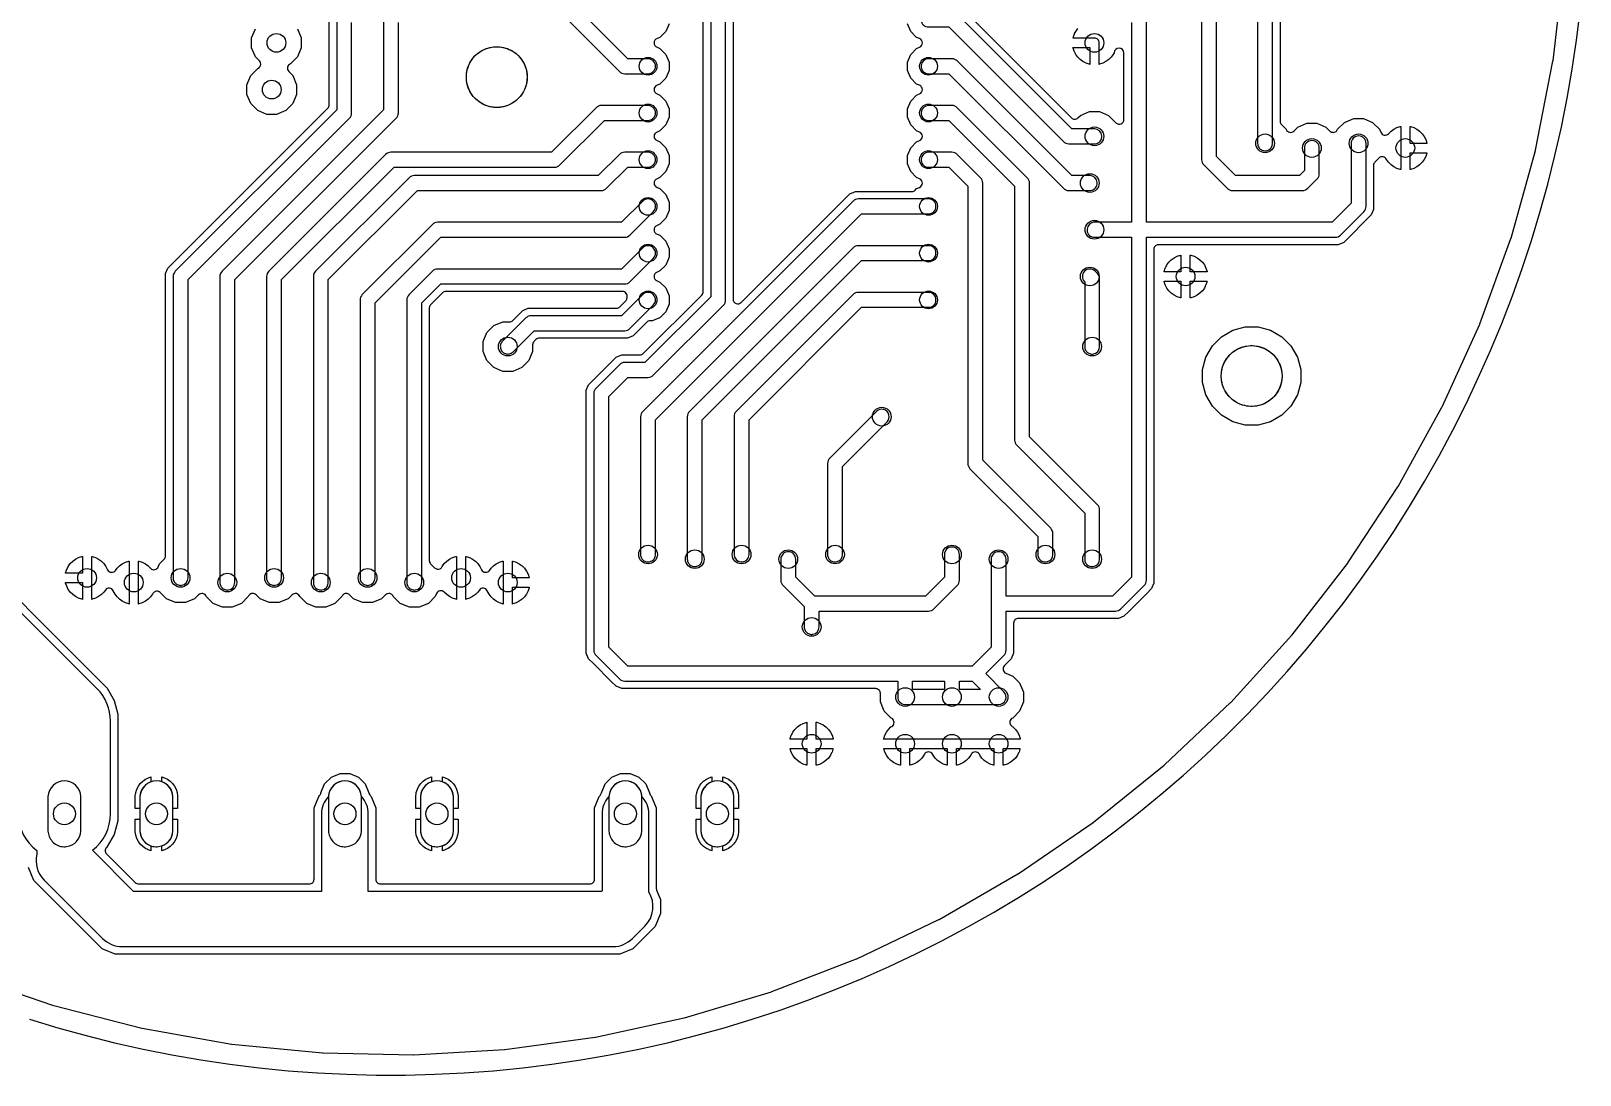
# Model space of a CAD drawing. Header units: millimetres. Extents: x -65 to 65, y -65 to 65.
# Drawn here: x -19.6 to 64.6, y -65 to -8.2 of the extents above; entities that cross this region are included whole.
import ezdxf

# ---------------------------------------------------------------- set-up
doc = ezdxf.new("R2010")
doc.units = ezdxf.units.MM

msp = doc.modelspace()

# ---------------------------------------------------------------- linework, layer by layer
at = {"layer": '16_copper'}
for points in [[(48.311, 4.734), (48.311, -13.155, 0.198912), (48.385, -13.334), (48.639, -13.588, 0.548937), (49.058, -13.681), (49.275, -13.464), (49.77, -13.259), (50.306, -13.259), (50.801, -13.464), (51.018, -13.681, 0.436475), (51.39, -13.667), (51.396, -13.659, 0.074567), (51.437, -13.588), (51.815, -13.21), (52.31, -13.005), (52.846, -13.005), (53.341, -13.21), (53.719, -13.588), (53.787, -13.751, 0.534512), (54.201, -13.834), (54.34, -13.694), (54.492, -13.584), (54.66, -13.499), (54.838, -13.441), (54.864, -13.437), (54.864, -14.605, 0.000065), (54.864, -14.605), (54.864, -15.773), (54.838, -15.769), (54.66, -15.711), (54.492, -15.626), (54.34, -15.516), (54.207, -15.383), (54.097, -15.231, 0.532401), (53.683, -15.15), (53.465, -15.368, 0.198912), (53.391, -15.547), (53.391, -17.942), (53.267, -18.24), (51.768, -19.739), (51.47, -19.863), (41.707, -19.863, 0.414214), (41.453, -20.117), (41.453, -38.262), (41.329, -38.56), (41.065, -38.825), (41.065, -38.825), (40.095, -39.795), (40.095, -39.795), (39.83, -40.059), (39.532, -40.183), (34.087, -40.183, 0.414214), (33.833, -40.437), (33.833, -42.072), (33.709, -42.37), (33.445, -42.635), (33.445, -42.635), (33.336, -42.744, 0.534516), (33.418, -43.158), (33.783, -43.309), (34.161, -43.687), (34.366, -44.182), (34.366, -44.718), (34.161, -45.213), (33.782, -45.591, 0.557991), (33.715, -46.018), (33.724, -46.025, 0.08485), (33.798, -46.079), (33.931, -46.212), (34.041, -46.364), (34.126, -46.532), (34.184, -46.71), (34.188, -46.736), (33.02, -46.736), (33.02, -46.736), (33.02, -46.736), (30.48, -46.736, 0.000065), (30.48, -46.736), (27.94, -46.736, 0.000065), (27.94, -46.736), (26.772, -46.736), (26.776, -46.71), (26.834, -46.532, 0.049443), (26.857, -46.485), (26.919, -46.364), (27.029, -46.212), (27.162, -46.079, 0.533191), (27.273, -45.661), (27.266, -45.654, 0.100394), (27.178, -45.591), (26.799, -45.213), (26.594, -44.718), (26.594, -44.247, 0.414214), (26.34, -43.993), (12.538, -43.993), (12.24, -43.869), (11.975, -43.605), (11.005, -42.635), (11.005, -42.635), (10.741, -42.37), (10.617, -42.072), (10.617, -27.778), (10.741, -27.48), (11.005, -27.215), (11.005, -27.215), (11.975, -26.245), (12.24, -25.981), (12.538, -25.857), (13.528, -25.857, 0.198912), (13.708, -25.783), (16.893, -22.598, 0.198912), (16.967, -22.418), (16.967, -1.712, 0.198912)], [(47.092, 4.404), (47.092, -14.351), (47.095, -14.401), (47.104, -14.451), (47.119, -14.499), (47.141, -14.544), (47.167, -14.587), (47.199, -14.626), (47.235, -14.661), (47.276, -14.691), (47.32, -14.716), (47.366, -14.735), (47.415, -14.749), (47.465, -14.756), (47.515, -14.757), (47.565, -14.752, 0.366487), (47.904, -14.351), (47.904, 4.572, 0.198912)], [(44.044, 1.102), (44.044, -15.24, 0.198912), (44.163, -15.527), (45.433, -16.797, 0.198912), (45.72, -16.916), (49.53, -16.916), (49.53, -16.916, 0.19886), (49.817, -16.797), (50.325, -16.289, 0.198912), (50.444, -16.002), (50.444, -14.605, 1), (49.632, -14.605), (49.632, -15.834), (49.362, -16.104), (45.888, -16.104), (44.856, -15.072), (44.856, 1.27, 0.198912)], [(17.374, -1.438), (17.374, -22.692), (13.802, -26.264), (12.7, -26.264, 0.198912), (12.413, -26.383), (11.143, -27.653, 0.198912), (11.024, -27.94), (11.024, -41.91, 0.198912), (11.143, -42.197), (12.413, -43.467, 0.198912), (12.7, -43.586), (27.534, -43.586), (27.534, -44.45, 0.414214), (27.94, -44.856), (33.02, -44.856, 0.668179), (33.307, -44.163), (32.325, -43.18), (33.307, -42.197, 0.198912), (33.426, -41.91), (33.426, -39.776), (39.37, -39.776, 0.198912), (39.657, -39.657), (40.927, -38.387, 0.198912), (41.046, -38.1), (41.046, -19.456), (51.308, -19.456, 0.198912), (51.595, -19.337), (52.865, -18.067, 0.198912), (52.984, -17.78), (52.984, -14.351, 1), (52.172, -14.351), (52.172, -17.612), (51.14, -18.644), (41.046, -18.644), (41.046, -7.62, 0.198912)], [(40.234, -7.788), (40.234, -18.644), (38.227, -18.644, 0.920803), (38.16, -19.451), (38.227, -19.456), (40.234, -19.456), (40.234, -37.932), (39.202, -38.964), (33.426, -38.964), (33.426, -36.957, 1), (32.614, -36.957), (32.614, -41.742), (31.582, -42.774), (12.868, -42.774), (11.836, -41.742), (11.836, -28.108), (12.868, -27.076), (13.97, -27.076, 0.198912), (14.257, -26.957), (18.067, -23.147, 0.198912), (18.186, -22.86), (18.186, -1.27, 0.198912)], [(18.593, -1.108), (18.593, -22.825, 0.668179), (19.026, -23.004), (24.94, -17.091), (25.238, -16.967), (28.301, -16.967, 0.198915), (28.481, -16.893), (28.542, -16.832, 0.026881), (28.563, -16.811), (28.723, -16.745, 0.668179), (28.723, -16.275), (28.563, -16.209), (28.241, -15.887), (28.067, -15.467), (28.067, -15.013), (28.241, -14.593), (28.563, -14.271), (28.723, -14.205, 0.668179), (28.723, -13.735), (28.563, -13.669), (28.241, -13.347), (28.067, -12.927), (28.067, -12.473), (28.241, -12.053), (28.563, -11.731), (28.723, -11.665, 0.668179), (28.723, -11.195), (28.563, -11.129), (28.241, -10.807), (28.067, -10.387), (28.067, -9.933), (28.241, -9.513), (28.563, -9.191), (28.723, -9.125, 0.668179), (28.723, -8.655), (28.563, -8.589), (28.241, -8.267), (28.067, -7.847)], [(-23.009, -59.622), (-18.338, -61.22, 0.019394), (-18.319, -61.226), (-13.539, -62.457, 0.019396), (-13.52, -62.461), (-8.658, -63.318, 0.019394), (-8.639, -63.321), (-3.726, -63.799, 0.019396), (-3.706, -63.8), (1.229, -63.896), (1.239, -63.895), (1.249, -63.895), (6.177, -63.608, 0.019396), (6.197, -63.606), (11.088, -62.938, 0.019393), (11.107, -62.935), (15.932, -61.89, 0.019395), (15.951, -61.885), (20.68, -60.469, 0.019395), (20.698, -60.463), (25.303, -58.685, 0.019396), (25.322, -58.677), (29.775, -56.548, 0.019394), (29.792, -56.538), (34.067, -54.07, 0.019396), (34.084, -54.06), (38.155, -51.268, 0.019396), (38.171, -51.256), (42.013, -48.157, 0.019393), (42.028, -48.144), (45.619, -44.756, 0.019393), (45.632, -44.742), (48.95, -41.087, 0.019396), (48.962, -41.071), (51.986, -37.17, 0.019394), (51.998, -37.154), (54.71, -33.029, 0.019396), (54.721, -33.013), (57.106, -28.69, 0.019393), (57.114, -28.673), (59.157, -24.179, 0.019398), (59.165, -24.161), (60.853, -19.522, 0.019394), (60.859, -19.503), (62.183, -14.748, 0.019393), (62.187, -14.729), (63.139, -9.885, 0.019396), (63.142, -9.865), (63.715, -4.962, 0.019394)], [(9.357, -7.391), (12.413, -10.447, 0.198912), (12.7, -10.566), (13.97, -10.566, 1), (13.97, -9.754), (12.868, -9.754), (9.812, -6.698, 0.198912)], [(15.113, -7.847), (14.939, -8.267), (14.617, -8.589), (14.457, -8.655, 0.668179), (14.457, -9.125), (14.617, -9.191), (14.939, -9.513), (15.113, -9.933), (15.113, -10.387), (14.939, -10.807), (14.617, -11.129), (14.457, -11.195, 0.668179), (14.457, -11.665), (14.617, -11.731), (14.939, -12.053), (15.113, -12.473), (15.113, -12.927), (14.939, -13.347), (14.617, -13.669), (14.457, -13.735, 0.668179), (14.457, -14.205), (14.617, -14.271), (14.939, -14.593), (15.113, -15.013), (15.113, -15.467), (14.939, -15.887), (14.617, -16.209), (14.457, -16.275, 0.668179), (14.457, -16.745), (14.617, -16.811), (14.939, -17.133), (15.113, -17.553), (15.113, -18.007), (14.939, -18.427), (14.617, -18.749), (14.457, -18.815, 0.668179), (14.457, -19.285), (14.617, -19.351), (14.939, -19.673), (15.113, -20.093), (15.113, -20.547), (14.939, -20.967), (14.617, -21.289), (14.457, -21.355, 0.668179), (14.457, -21.825), (14.617, -21.891), (14.939, -22.213), (15.113, -22.633), (15.113, -23.087), (14.939, -23.507), (14.617, -23.829), (14.197, -24.003), (14.082, -24.003, 0.198912), (13.902, -24.077), (13.16, -24.819), (12.862, -24.943), (8.062, -24.943, 0.198912), (7.882, -25.017), (7.771, -25.129, 0.198912), (7.696, -25.308), (7.696, -25.668), (7.491, -26.163), (7.113, -26.541), (6.618, -26.746), (6.082, -26.746), (5.587, -26.541), (5.209, -26.163), (5.004, -25.668), (5.004, -25.132), (5.209, -24.637), (5.587, -24.259), (6.082, -24.054), (6.442, -24.054, 0.198912), (6.621, -23.979), (7.16, -23.441), (7.458, -23.317), (12.258, -23.317, 0.198912), (12.438, -23.243), (12.753, -22.928, 0.158205), (12.824, -22.788), (12.827, -22.749, 0.519785), (12.573, -22.403), (2.982, -22.403, 0.198912), (2.802, -22.477), (2.157, -23.122, 0.198912), (2.083, -23.302), (2.083, -37.031, 0.198912), (2.157, -37.21), (2.375, -37.428, 0.303293), (2.651, -37.482), (2.669, -37.475, 0.167509), (2.789, -37.347), (2.899, -37.195), (3.032, -37.062), (3.184, -36.952), (3.352, -36.867), (3.53, -36.809), (3.556, -36.805), (3.556, -37.973, 0.000065), (3.556, -37.973), (3.556, -39.141), (3.53, -39.137), (3.352, -39.079), (3.184, -38.994), (3.032, -38.884), (2.893, -38.744, 0.534512), (2.479, -38.827), (2.411, -38.99), (2.033, -39.368), (1.538, -39.573), (1.002, -39.573), (0.507, -39.368), (0.129, -38.99, 0.548946), (-0.29, -38.897), (-0.507, -39.114), (-1.002, -39.319), (-1.538, -39.319), (-2.033, -39.114), (-2.25, -38.897, 0.436475), (-2.622, -38.911), (-2.628, -38.919, 0.074567), (-2.669, -38.99), (-3.047, -39.368), (-3.542, -39.573), (-4.078, -39.573), (-4.573, -39.368), (-4.951, -38.99, 0.548954), (-5.37, -38.897), (-5.551, -39.078, 0.046165), (-5.587, -39.114), (-6.082, -39.319), (-6.618, -39.319), (-7.113, -39.114), (-7.33, -38.897, 0.436482), (-7.702, -38.911), (-7.708, -38.919, 0.074548), (-7.749, -38.99), (-8.127, -39.368), (-8.622, -39.573), (-9.158, -39.573), (-9.653, -39.368), (-10.031, -38.99, 0.548954), (-10.45, -38.897), (-10.631, -39.078, 0.046165), (-10.667, -39.114), (-11.162, -39.319), (-11.698, -39.319), (-12.193, -39.114), (-12.535, -38.772, 0.30398), (-12.812, -38.718), (-12.829, -38.725, 0.169568), (-12.95, -38.854), (-13.059, -39.005), (-13.192, -39.138), (-13.344, -39.248), (-13.512, -39.333), (-13.69, -39.391), (-13.716, -39.395), (-13.716, -38.227, 0.000065), (-13.716, -38.227), (-13.716, -37.059), (-13.69, -37.063), (-13.512, -37.121), (-13.344, -37.206), (-13.192, -37.316), (-13.053, -37.456, 0.53452), (-12.639, -37.373), (-12.571, -37.21), (-12.317, -36.956, 0.198912), (-12.243, -36.777), (-12.243, -21.428), (-12.119, -21.13), (-11.855, -20.865), (-11.855, -20.865), (-3.427, -12.438, 0.198912), (-3.353, -12.258), (-3.353, -7.458)], [(30.94, -6.931), (36.972, -12.962, 0.414216), (37.331, -12.962), (37.464, -12.829), (37.959, -12.624), (38.495, -12.624), (38.99, -12.829), (39.394, -13.233, 0.668182), (39.827, -13.053), (39.827, -9.432, 0.93629), (39.295, -9.424), (39.248, -9.516), (39.138, -9.668), (39.005, -9.801), (38.853, -9.911), (38.685, -9.996), (38.507, -10.054), (38.481, -10.058), (38.481, -8.89, 0.414271), (38.227, -8.636), (37.059, -8.636), (37.063, -8.61), (37.121, -8.432, 0.049443), (37.144, -8.385), (37.206, -8.264), (37.316, -8.112)], [(-2.946, -7.62), (-2.946, -12.532), (-11.717, -21.303, 0.198912), (-11.836, -21.59), (-11.836, -37.973), (-11.833, -38.023), (-11.824, -38.073), (-11.809, -38.121), (-11.787, -38.166), (-11.761, -38.209), (-11.729, -38.248), (-11.693, -38.283), (-11.652, -38.313), (-11.608, -38.338), (-11.562, -38.357), (-11.513, -38.371), (-11.463, -38.378), (-11.413, -38.379), (-11.363, -38.374, 0.366487), (-11.024, -37.973), (-11.024, -21.758), (-2.253, -12.987, 0.198912), (-2.134, -12.7), (-2.134, -7.788)], [(-0.406, -7.62), (-0.406, -12.532), (-9.177, -21.303, 0.198912), (-9.296, -21.59), (-9.296, -38.227), (-9.293, -38.277), (-9.284, -38.327), (-9.269, -38.375), (-9.247, -38.42), (-9.221, -38.463), (-9.189, -38.502), (-9.153, -38.537), (-9.112, -38.567), (-9.068, -38.592), (-9.022, -38.611), (-8.973, -38.625), (-8.923, -38.632), (-8.873, -38.633), (-8.823, -38.628, 0.366487), (-8.484, -38.227), (-8.484, -21.758), (0.287, -12.987, 0.198912), (0.406, -12.7), (0.406, -7.788)], [(-5.082, -8.127), (-4.877, -8.622), (-4.877, -9.158), (-5.082, -9.653), (-5.46, -10.031, 0.548954), (-5.553, -10.45), (-5.336, -10.667), (-5.131, -11.162), (-5.131, -11.698), (-5.336, -12.193), (-5.714, -12.571), (-6.209, -12.776), (-6.745, -12.776), (-7.24, -12.571), (-7.618, -12.193), (-7.823, -11.698), (-7.823, -11.162), (-7.618, -10.667), (-7.24, -10.289, 0.548954), (-7.147, -9.87), (-7.364, -9.653), (-7.569, -9.158), (-7.569, -8.622), (-7.364, -8.127)], [(-20.24, -50.8, 0.236006), (-19.24, -52.799), (-19.24, -52.997, 0.25967), (-18.841, -54.401), (-15.666, -57.576, 0.198912), (-14.605, -58.015), (12.065, -58.015, 0.198912), (13.126, -57.576), (13.801, -56.901, 0.349828), (14.01, -55.043), (14.01, -50.8, 0.20447), (13.635, -49.866), (13.629, -49.788, 0.876976), (11.851, -49.788), (11.845, -49.866, 0.20447), (11.47, -50.8), (11.47, -54.989), (11.444, -55.015), (-1.23, -55.015), (-1.23, -50.8, 0.20447), (-1.605, -49.866), (-1.611, -49.788, 0.876976), (-3.389, -49.788), (-3.395, -49.866, 0.20447), (-3.77, -50.8), (-3.77, -55.015), (-13.984, -55.015), (-16.217, -52.782, 0.232968), (-15.24, -50.8), (-15.24, -45.76, 0.198912), (-15.972, -43.992), (-24.13, -35.834)], [(-23.649, -35.741), (-15.979, -43.411), (-15.979, -43.411), (-15.414, -43.975), (-15.032, -44.638), (-14.834, -45.377), (-14.834, -51.183), (-15.032, -51.922), (-15.414, -52.585, 0.468389), (-15.447, -52.977), (-13.89, -54.534, 0.198912), (-13.71, -54.609), (-4.43, -54.609, 0.414214), (-4.176, -54.355), (-4.176, -50.467), (-3.921, -49.85), (-3.876, -49.805, 0.163432), (-3.804, -49.65), (-3.604, -49.167), (-3.237, -48.801), (-2.759, -48.603), (-2.241, -48.603), (-1.763, -48.801), (-1.396, -49.167), (-1.196, -49.65, 0.13337), (-1.15, -49.775), (-1.124, -49.805, 0.05681), (-1.079, -49.85), (-0.824, -50.467), (-0.824, -54.355, 0.414214), (-0.57, -54.609), (10.81, -54.609, 0.414214), (11.064, -54.355), (11.064, -50.467), (11.319, -49.85), (11.364, -49.805, 0.163432), (11.436, -49.65), (11.636, -49.167), (12.003, -48.801), (12.481, -48.603), (12.999, -48.603), (13.477, -48.801), (13.844, -49.167), (14.044, -49.65, 0.13337), (14.09, -49.775), (14.116, -49.805, 0.05681), (14.161, -49.85), (14.416, -50.467), (14.416, -54.855, 0.098493), (14.436, -54.952), (14.646, -55.461), (14.646, -56.219), (14.356, -56.92), (13.145, -58.131), (12.444, -58.421), (-14.984, -58.421), (-15.685, -58.131), (-19.396, -54.42), (-19.686, -53.719)]]:
    msp.add_lwpolyline(points, format="xyb", dxfattribs=at)
for points in [[(38.277, -14.373, 0.93983), (38.227, -13.564), (36.998, -13.564), (30.767, -7.333, 0.198912), (30.48, -7.214), (29.21, -7.214, 0.920803), (29.143, -8.021), (29.21, -8.026), (30.312, -8.026), (36.543, -14.257, 0.198912), (36.83, -14.376), (38.227, -14.376)], [(38.023, -16.913, 0.93983), (37.973, -16.104), (36.998, -16.104), (30.767, -9.873, 0.198912), (30.48, -9.754), (29.21, -9.754, 0.920803), (29.143, -10.561), (29.21, -10.566), (30.312, -10.566), (36.543, -16.797, 0.198912), (36.83, -16.916), (37.973, -16.916)], [(-6.283, -38.374, 0.366487), (-5.944, -37.973), (-5.944, -21.758), (0.168, -15.646), (8.89, -15.646, 0.198912), (9.177, -15.527), (11.598, -13.106), (13.97, -13.106, 1), (13.97, -12.294), (11.43, -12.294, 0.198912), (11.143, -12.413), (8.722, -14.834), (0, -14.834, 0.198912), (-0.287, -14.953), (-6.637, -21.303, 0.198912), (-6.756, -21.59), (-6.756, -37.973), (-6.753, -38.023), (-6.744, -38.073), (-6.729, -38.121), (-6.707, -38.166), (-6.681, -38.209), (-6.649, -38.248), (-6.613, -38.283), (-6.572, -38.313), (-6.528, -38.338), (-6.482, -38.357), (-6.433, -38.371), (-6.383, -38.378), (-6.333, -38.379)], [(38.167, -37.358, 0.366487), (38.506, -36.957), (38.506, -34.29, 0.198912), (38.387, -34.003), (34.696, -30.312), (34.696, -16.51, 0.198912), (34.577, -16.223), (30.767, -12.413, 0.198912), (30.48, -12.294), (29.21, -12.294, 0.920803), (29.143, -13.101), (29.21, -13.106), (30.312, -13.106), (33.884, -16.678), (33.884, -30.48, 0.198912), (34.003, -30.767), (37.694, -34.458), (37.694, -36.957), (37.697, -37.007), (37.706, -37.057), (37.721, -37.105), (37.743, -37.15), (37.769, -37.193), (37.801, -37.232), (37.837, -37.267), (37.878, -37.297), (37.922, -37.322), (37.968, -37.341), (38.017, -37.355), (38.067, -37.362), (38.117, -37.363)], [(-3.743, -38.628, 0.366487), (-3.404, -38.227), (-3.404, -21.758), (1.438, -16.916), (11.43, -16.916, 0.198912), (11.717, -16.797), (12.868, -15.646), (13.97, -15.646, 1), (13.97, -14.834), (12.7, -14.834, 0.198912), (12.413, -14.953), (11.262, -16.104), (1.27, -16.104, 0.198912), (0.983, -16.223), (-4.097, -21.303, 0.198912), (-4.216, -21.59), (-4.216, -38.227), (-4.213, -38.277), (-4.204, -38.327), (-4.189, -38.375), (-4.167, -38.42), (-4.141, -38.463), (-4.109, -38.502), (-4.073, -38.537), (-4.032, -38.567), (-3.988, -38.592), (-3.942, -38.611), (-3.893, -38.625), (-3.843, -38.632), (-3.793, -38.633)], [(35.627, -37.104, 0.366487), (35.966, -36.703), (35.966, -35.56, 0.198912), (35.847, -35.273), (32.156, -31.582), (32.156, -16.51, 0.198912), (32.037, -16.223), (30.767, -14.953, 0.198912), (30.48, -14.834), (29.21, -14.834, 0.920803), (29.143, -15.641), (29.21, -15.646), (30.312, -15.646), (31.344, -16.678), (31.344, -31.75, 0.198912), (31.463, -32.037), (35.154, -35.728), (35.154, -36.703), (35.157, -36.753), (35.166, -36.803), (35.181, -36.851), (35.203, -36.896), (35.229, -36.939), (35.261, -36.978), (35.297, -37.013), (35.338, -37.043), (35.382, -37.068), (35.428, -37.087), (35.477, -37.101), (35.527, -37.108), (35.577, -37.109)], [(55.372, -14.859), (56.286, -14.859), (56.282, -14.885), (56.224, -15.063), (56.139, -15.231, 0.002005), (56.138, -15.232), (56.029, -15.383), (55.896, -15.516), (55.744, -15.626), (55.576, -15.711), (55.398, -15.769), (55.372, -15.773)], [(-1.203, -38.374, 0.366487), (-0.864, -37.973), (-0.864, -23.028), (2.708, -19.456), (12.7, -19.456, 0.198912), (12.987, -19.337), (14.257, -18.067, 1), (13.683, -17.493), (12.532, -18.644), (2.54, -18.644, 0.198912), (2.253, -18.763), (-1.557, -22.573, 0.198912), (-1.676, -22.86), (-1.676, -37.973), (-1.673, -38.023), (-1.664, -38.073), (-1.649, -38.121), (-1.627, -38.166), (-1.601, -38.209), (-1.569, -38.248), (-1.533, -38.283), (-1.492, -38.313), (-1.448, -38.338), (-1.402, -38.357), (-1.353, -38.371), (-1.303, -38.378), (-1.253, -38.379)], [(14.037, -37.104, 0.366487), (14.376, -36.703), (14.376, -29.378), (25.568, -18.186), (29.21, -18.186, 1), (29.21, -17.374), (25.4, -17.374, 0.198912), (25.113, -17.493), (13.683, -28.923, 0.198912), (13.564, -29.21), (13.564, -36.703), (13.567, -36.753), (13.576, -36.803), (13.591, -36.851), (13.613, -36.896), (13.639, -36.939), (13.671, -36.978), (13.707, -37.013), (13.748, -37.043), (13.792, -37.068), (13.838, -37.087), (13.887, -37.101), (13.937, -37.108), (13.987, -37.109)], [(1.337, -38.628, 0.366487), (1.676, -38.227), (1.676, -23.028), (2.708, -21.996), (12.7, -21.996, 0.198912), (12.987, -21.877), (14.257, -20.607, 1), (13.683, -20.033), (12.532, -21.184), (2.54, -21.184, 0.198912), (2.253, -21.303), (0.983, -22.573, 0.198912), (0.864, -22.86), (0.864, -38.227), (0.867, -38.277), (0.876, -38.327), (0.891, -38.375), (0.913, -38.42), (0.939, -38.463), (0.971, -38.502), (1.007, -38.537), (1.048, -38.567), (1.092, -38.592), (1.138, -38.611), (1.187, -38.625), (1.237, -38.632), (1.287, -38.633)], [(16.577, -37.358, 0.366487), (16.916, -36.957), (16.916, -29.378), (25.568, -20.726), (29.21, -20.726, 1), (29.21, -19.914), (25.4, -19.914, 0.198912), (25.113, -20.033), (16.223, -28.923, 0.198912), (16.104, -29.21), (16.104, -36.957), (16.107, -37.007), (16.116, -37.057), (16.131, -37.105), (16.153, -37.15), (16.179, -37.193), (16.211, -37.232), (16.247, -37.267), (16.288, -37.297), (16.332, -37.322), (16.378, -37.341), (16.427, -37.355), (16.477, -37.362), (16.527, -37.363)], [(42.012, -21.336), (42.016, -21.31), (42.074, -21.132, 0.049443), (42.097, -21.085), (42.159, -20.964), (42.269, -20.812), (42.402, -20.679), (42.554, -20.569), (42.722, -20.484), (42.827, -20.449, 0.096974), (42.926, -20.422), (42.926, -21.336)], [(38.167, -25.801, 0.366487), (38.506, -25.4), (38.506, -21.717, 0.198912), (38.387, -21.43), (38.26, -21.303, 1), (37.686, -21.877), (37.694, -21.885), (37.694, -25.4), (37.697, -25.45), (37.706, -25.5), (37.721, -25.548), (37.743, -25.593), (37.769, -25.636), (37.801, -25.675), (37.837, -25.71), (37.878, -25.74), (37.922, -25.765), (37.968, -25.784), (38.017, -25.798), (38.067, -25.805), (38.117, -25.806)], [(43.434, -21.844), (44.348, -21.844, 0.062899), (44.332, -21.907), (44.286, -22.048, 0.07876), (44.248, -22.124), (44.201, -22.216), (44.091, -22.368), (43.958, -22.501), (43.806, -22.611), (43.638, -22.696), (43.46, -22.754), (43.434, -22.758)], [(6.4, -25.803, 0.166761), (6.637, -25.687), (7.788, -24.536), (12.7, -24.536, 0.198912), (12.987, -24.417), (14.257, -23.147, 1), (13.683, -22.573), (12.532, -23.724), (7.62, -23.724, 0.198912), (7.333, -23.843), (6.063, -25.113), (6.029, -25.15), (6.001, -25.192), (5.978, -25.237), (5.96, -25.284), (5.949, -25.333), (5.944, -25.383), (5.945, -25.434), (5.952, -25.483), (5.966, -25.532), (5.985, -25.579), (6.01, -25.622), (6.04, -25.663), (6.075, -25.699), (6.114, -25.731), (6.157, -25.757), (6.202, -25.779), (6.25, -25.794), (6.3, -25.803), (6.35, -25.806)], [(25.568, -23.266), (29.21, -23.266, 1), (29.21, -22.454), (25.4, -22.454, 0.198912), (25.113, -22.573), (18.763, -28.923, 0.198912), (18.644, -29.21), (18.644, -36.703, 0.920803), (19.451, -36.77), (19.456, -36.703), (19.456, -29.378)], [(24.197, -37.104, 0.366487), (24.536, -36.703), (24.536, -31.918), (26.957, -29.497, 1), (26.383, -28.923), (23.843, -31.463, 0.198912), (23.724, -31.75), (23.724, -36.703), (23.727, -36.753), (23.736, -36.803), (23.751, -36.851), (23.773, -36.896), (23.799, -36.939), (23.831, -36.978), (23.867, -37.013), (23.908, -37.043), (23.952, -37.068), (23.998, -37.087), (24.047, -37.101), (24.097, -37.108), (24.147, -37.109)], [(-17.678, -37.719), (-17.674, -37.693), (-17.631, -37.559, 0.044136), (-17.616, -37.515), (-17.531, -37.347), (-17.421, -37.195), (-17.288, -37.062), (-17.136, -36.952), (-16.968, -36.867), (-16.79, -36.809), (-16.764, -36.805), (-16.764, -37.719)], [(-14.25, -39.391), (-14.428, -39.333), (-14.596, -39.248), (-14.748, -39.138), (-14.881, -39.005), (-14.991, -38.853), (-15.084, -38.67, 0.56004), (-15.516, -38.636), (-15.599, -38.751), (-15.732, -38.884), (-15.884, -38.994), (-16.052, -39.079), (-16.23, -39.137), (-16.256, -39.141), (-16.256, -37.973, 0.000065), (-16.256, -37.973), (-16.256, -36.805), (-16.23, -36.809), (-16.052, -36.867), (-15.884, -36.952), (-15.732, -37.062), (-15.599, -37.195), (-15.489, -37.347), (-15.396, -37.53, 0.56004), (-14.964, -37.564), (-14.881, -37.449), (-14.748, -37.316), (-14.596, -37.206), (-14.428, -37.121), (-14.25, -37.063), (-14.224, -37.059), (-14.224, -38.227, 0.000065), (-14.224, -38.227), (-14.224, -39.395)], [(6.07, -39.391), (5.892, -39.333), (5.724, -39.248), (5.572, -39.138), (5.439, -39.005), (5.329, -38.853), (5.236, -38.67, 0.560029), (4.804, -38.636), (4.721, -38.751), (4.588, -38.884), (4.436, -38.994), (4.268, -39.079), (4.09, -39.137), (4.064, -39.141), (4.064, -37.973, 0.000065), (4.064, -37.973), (4.064, -36.805), (4.09, -36.809), (4.268, -36.867), (4.436, -36.952), (4.588, -37.062), (4.721, -37.195), (4.831, -37.347), (4.924, -37.53, 0.560029), (5.356, -37.564), (5.439, -37.449), (5.572, -37.316), (5.724, -37.206), (5.892, -37.121), (6.07, -37.063), (6.096, -37.059), (6.096, -38.227, 0.000065), (6.096, -38.227), (6.096, -39.395)], [(22.927, -41.041, 0.366487), (23.266, -40.64), (23.266, -39.776), (29.21, -39.776, 0.198912), (29.497, -39.657), (30.767, -38.387, 0.198912), (30.886, -38.1), (30.886, -36.703, 1), (30.074, -36.703), (30.074, -37.932), (29.042, -38.964), (23.028, -38.964), (21.996, -37.932), (21.996, -36.957, 1), (21.184, -36.957), (21.184, -38.1, 0.198912), (21.303, -38.387), (22.454, -39.538), (22.454, -40.64), (22.457, -40.69), (22.466, -40.74), (22.481, -40.788), (22.503, -40.833), (22.529, -40.876), (22.561, -40.915), (22.597, -40.95), (22.638, -40.98), (22.682, -41.005), (22.728, -41.024), (22.777, -41.038), (22.827, -41.045), (22.877, -41.046)], [(6.604, -38.481), (7.518, -38.481), (7.514, -38.507), (7.456, -38.685), (7.371, -38.853, 0.002005), (7.37, -38.854), (7.261, -39.005), (7.128, -39.138), (6.976, -39.248), (6.808, -39.333), (6.63, -39.391), (6.604, -39.395)], [(21.692, -46.736), (21.696, -46.71), (21.754, -46.532, 0.049443), (21.777, -46.485), (21.839, -46.364), (21.949, -46.212), (22.082, -46.079), (22.234, -45.969), (22.402, -45.884), (22.507, -45.849, 0.096974), (22.606, -45.822), (22.606, -46.736)], [(23.114, -47.244), (24.028, -47.244, 0.062899), (24.012, -47.307), (23.966, -47.448, 0.07876), (23.928, -47.524), (23.881, -47.616), (23.771, -47.768), (23.638, -47.901), (23.486, -48.011), (23.318, -48.096), (23.14, -48.154), (23.114, -48.158)], [(30.2, -48.154), (30.022, -48.096), (29.854, -48.011), (29.702, -47.901), (29.569, -47.768), (29.459, -47.616, 0.571515), (29.031, -47.507), (29.018, -47.521, 0.102058), (28.961, -47.616), (28.851, -47.768), (28.718, -47.901), (28.566, -48.011), (28.398, -48.096), (28.22, -48.154), (28.194, -48.158), (28.194, -47.244), (30.226, -47.244), (30.226, -48.158)], [(32.74, -48.154), (32.562, -48.096), (32.394, -48.011), (32.242, -47.901), (32.109, -47.768), (31.999, -47.616, 0.571512), (31.571, -47.507), (31.558, -47.521, 0.102054), (31.501, -47.616), (31.391, -47.768), (31.258, -47.901), (31.106, -48.011), (30.938, -48.096), (30.76, -48.154), (30.734, -48.158), (30.734, -47.244), (32.766, -47.244), (32.766, -48.158)], [(33.274, -47.244), (34.188, -47.244, 0.062899), (34.172, -47.307), (34.126, -47.448, 0.07876), (34.088, -47.524), (34.041, -47.616), (33.931, -47.768), (33.798, -47.901), (33.646, -48.011), (33.478, -48.096), (33.3, -48.154), (33.274, -48.158)], [(-13.889, -50.502), (-13.889, -49.814), (-13.873, -49.712, 0.072053), (-13.861, -49.636), (-13.805, -49.463), (-13.723, -49.302), (-13.617, -49.156), (-13.489, -49.028), (-13.342, -48.922), (-13.181, -48.84), (-13.038, -48.793), (-13.038, -49.06, 0.305872), (-13.635, -49.866), (-13.635, -50.502)], [(-11.845, -50.502), (-11.845, -49.866, 0.305871), (-12.442, -49.06), (-12.442, -48.793), (-12.299, -48.84), (-12.138, -48.922), (-11.991, -49.028), (-11.863, -49.156), (-11.757, -49.302), (-11.675, -49.463), (-11.619, -49.636), (-11.591, -49.814), (-11.591, -50.502)], [(1.351, -50.502), (1.351, -50.434), (1.351, -50.434), (1.351, -50.434), (1.351, -49.814), (1.367, -49.712, 0.072053), (1.379, -49.636), (1.435, -49.463), (1.517, -49.302), (1.623, -49.156), (1.751, -49.028), (1.898, -48.922), (2.059, -48.84), (2.202, -48.793), (2.202, -49.06, 0.305871), (1.605, -49.866), (1.605, -50.502)], [(3.395, -50.502), (3.395, -49.866, 0.305872), (2.798, -49.06), (2.798, -48.793), (2.941, -48.84), (3.102, -48.922), (3.249, -49.028), (3.377, -49.156), (3.483, -49.302), (3.565, -49.463), (3.621, -49.636), (3.649, -49.814), (3.649, -50.502)], [(16.591, -50.502), (16.591, -50.434), (16.591, -50.434), (16.591, -50.434), (16.591, -49.814), (16.607, -49.712, 0.072053), (16.619, -49.636), (16.675, -49.463), (16.757, -49.302), (16.863, -49.156), (16.991, -49.028), (17.138, -48.922), (17.299, -48.84), (17.442, -48.793), (17.442, -49.06, 0.305871), (16.845, -49.866), (16.845, -50.502)], [(18.635, -50.502), (18.635, -49.866, 0.305872), (18.038, -49.06), (18.038, -48.793), (18.181, -48.84), (18.342, -48.922), (18.489, -49.028), (18.617, -49.156), (18.723, -49.302), (18.805, -49.463), (18.861, -49.636), (18.889, -49.814), (18.889, -50.502)], [(-13.181, -52.76, 0.026887), (-13.206, -52.748), (-13.342, -52.678), (-13.489, -52.572), (-13.617, -52.444), (-13.723, -52.298), (-13.805, -52.137), (-13.861, -51.964), (-13.889, -51.786), (-13.889, -51.098), (-13.635, -51.098), (-13.635, -51.734, 0.305872), (-13.038, -52.54), (-13.038, -52.807)], [(-12.442, -52.54, 0.305871), (-11.845, -51.734), (-11.845, -51.098), (-11.591, -51.098), (-11.591, -51.195), (-11.591, -51.195), (-11.591, -51.195), (-11.591, -51.786), (-11.619, -51.964), (-11.674, -52.133, 0.003688), (-11.675, -52.137), (-11.757, -52.298), (-11.863, -52.444), (-11.991, -52.572), (-12.138, -52.678), (-12.273, -52.747, 0.027734), (-12.299, -52.76), (-12.442, -52.807)], [(2.059, -52.76, 0.026887), (2.034, -52.748), (1.898, -52.678), (1.751, -52.572), (1.623, -52.444), (1.517, -52.298), (1.435, -52.137), (1.379, -51.964), (1.351, -51.786), (1.351, -51.098), (1.605, -51.098), (1.605, -51.734, 0.305871), (2.202, -52.54), (2.202, -52.807)], [(2.798, -52.54, 0.305872), (3.395, -51.734), (3.395, -51.098), (3.649, -51.098), (3.649, -51.786), (3.621, -51.964), (3.566, -52.133, 0.003688), (3.565, -52.137), (3.483, -52.298), (3.377, -52.444), (3.249, -52.572), (3.102, -52.678), (2.967, -52.747, 0.027734), (2.941, -52.76), (2.798, -52.807)], [(17.299, -52.76, 0.026887), (17.274, -52.748), (17.138, -52.678), (16.991, -52.572), (16.863, -52.444), (16.757, -52.298), (16.675, -52.137), (16.619, -51.964), (16.591, -51.786), (16.591, -51.098), (16.845, -51.098), (16.845, -51.734, 0.305871), (17.442, -52.54), (17.442, -52.807)], [(18.038, -52.54, 0.305872), (18.635, -51.734), (18.635, -51.098), (18.889, -51.098), (18.889, -51.786), (18.861, -51.964), (18.806, -52.133, 0.003688), (18.805, -52.137), (18.723, -52.298), (18.617, -52.444), (18.489, -52.572), (18.342, -52.678), (18.207, -52.747, 0.027734), (18.181, -52.76), (18.038, -52.807)]]:
    msp.add_lwpolyline(points, format="xyb", close=True, dxfattribs=at)
for points in [[(37.947, -10.054), (37.769, -9.996), (37.601, -9.911), (37.449, -9.801), (37.316, -9.668), (37.206, -9.516), (37.121, -9.348), (37.063, -9.17), (37.059, -9.144), (37.973, -9.144), (37.973, -10.058)], [(55.372, -14.351), (55.372, -13.437), (55.398, -13.441), (55.576, -13.499), (55.744, -13.584), (55.896, -13.694), (56.029, -13.827), (56.139, -13.979), (56.224, -14.147), (56.282, -14.325), (56.286, -14.351)], [(43.434, -21.336), (43.434, -20.422), (43.46, -20.426), (43.638, -20.484), (43.806, -20.569), (43.958, -20.679), (44.091, -20.812), (44.201, -20.964), (44.286, -21.132), (44.344, -21.31), (44.348, -21.336)], [(42.9, -22.754), (42.722, -22.696), (42.554, -22.611), (42.402, -22.501), (42.269, -22.368), (42.159, -22.216), (42.074, -22.048), (42.016, -21.87), (42.012, -21.844), (42.926, -21.844), (42.926, -22.758)], [(46.414, -29.667), (45.736, -29.485), (45.127, -29.134), (44.631, -28.638), (44.28, -28.029), (44.098, -27.351), (44.098, -26.649), (44.28, -25.971), (44.631, -25.362), (45.127, -24.866), (45.736, -24.515), (46.414, -24.333), (47.116, -24.333), (47.794, -24.515), (48.403, -24.866), (48.899, -25.362), (49.25, -25.971), (49.432, -26.649), (49.432, -27.351), (49.25, -28.029), (48.899, -28.638), (48.403, -29.134), (47.794, -29.485), (47.116, -29.667)], [(6.604, -37.973), (6.604, -37.059), (6.63, -37.063), (6.808, -37.121), (6.976, -37.206), (7.128, -37.316), (7.261, -37.449), (7.371, -37.601), (7.456, -37.769), (7.514, -37.947), (7.518, -37.973)], [(-16.79, -39.137), (-16.968, -39.079), (-17.136, -38.994), (-17.288, -38.884), (-17.421, -38.751), (-17.531, -38.599), (-17.616, -38.431), (-17.674, -38.253), (-17.678, -38.227), (-16.764, -38.227), (-16.764, -39.141)], [(28.346, -44.044), (28.346, -43.586), (30.074, -43.586), (30.074, -44.044)], [(30.886, -44.044), (30.886, -43.586), (31.582, -43.586), (32.039, -44.044)], [(23.114, -46.736), (23.114, -45.822), (23.14, -45.826), (23.318, -45.884), (23.486, -45.969), (23.638, -46.079), (23.771, -46.212), (23.881, -46.364), (23.966, -46.532), (24.024, -46.71), (24.028, -46.736)], [(22.58, -48.154), (22.402, -48.096), (22.234, -48.011), (22.082, -47.901), (21.949, -47.768), (21.839, -47.616), (21.754, -47.448), (21.696, -47.27), (21.692, -47.244), (22.606, -47.244), (22.606, -48.158)], [(27.66, -48.154), (27.482, -48.096), (27.314, -48.011), (27.162, -47.901), (27.029, -47.768), (26.919, -47.616), (26.834, -47.448), (26.776, -47.27), (26.772, -47.244), (27.686, -47.244), (27.686, -48.158)]]:
    msp.add_lwpolyline(points, close=True, dxfattribs=at)
at = {"layer": '1_copper'}
for points in [[(-17.623, -52.584, 0.363971), (-16.845, -51.734), (-16.845, -49.866, 0.957293), (-18.635, -49.866), (-18.635, -51.734), (-18.629, -51.812), (-18.615, -51.889), (-18.595, -51.965), (-18.568, -52.038), (-18.535, -52.109), (-18.496, -52.177), (-18.451, -52.241), (-18.401, -52.301), (-18.345, -52.356), (-18.286, -52.406), (-18.222, -52.451), (-18.154, -52.49), (-18.083, -52.523), (-18.009, -52.55), (-17.934, -52.57), (-17.857, -52.584), (-17.779, -52.591), (-17.701, -52.591)], [(-12.623, -52.584, 0.363971), (-11.845, -51.734), (-11.845, -49.866, 0.957293), (-13.635, -49.866), (-13.635, -51.734), (-13.629, -51.812), (-13.615, -51.889), (-13.595, -51.965), (-13.568, -52.038), (-13.535, -52.109), (-13.496, -52.177), (-13.451, -52.241), (-13.401, -52.301), (-13.345, -52.356), (-13.286, -52.406), (-13.222, -52.451), (-13.154, -52.49), (-13.083, -52.523), (-13.009, -52.55), (-12.934, -52.57), (-12.857, -52.584), (-12.779, -52.591), (-12.701, -52.591)], [(-2.383, -52.584, 0.363971), (-1.605, -51.734), (-1.605, -49.866, 0.957293), (-3.395, -49.866), (-3.395, -51.734), (-3.389, -51.812), (-3.375, -51.889), (-3.355, -51.965), (-3.328, -52.038), (-3.295, -52.109), (-3.256, -52.177), (-3.211, -52.241), (-3.161, -52.301), (-3.105, -52.356), (-3.046, -52.406), (-2.982, -52.451), (-2.914, -52.49), (-2.843, -52.523), (-2.769, -52.55), (-2.694, -52.57), (-2.617, -52.584), (-2.539, -52.591), (-2.461, -52.591)], [(2.617, -52.584, 0.363971), (3.395, -51.734), (3.395, -49.866, 0.957293), (1.605, -49.866), (1.605, -51.734), (1.611, -51.812), (1.625, -51.889), (1.645, -51.965), (1.672, -52.038), (1.705, -52.109), (1.744, -52.177), (1.789, -52.241), (1.839, -52.301), (1.895, -52.356), (1.954, -52.406), (2.018, -52.451), (2.086, -52.49), (2.157, -52.523), (2.231, -52.55), (2.306, -52.57), (2.383, -52.584), (2.461, -52.591), (2.539, -52.591)], [(12.857, -52.584, 0.363971), (13.635, -51.734), (13.635, -49.866, 0.957293), (11.845, -49.866), (11.845, -51.734), (11.851, -51.812), (11.865, -51.889), (11.885, -51.965), (11.912, -52.038), (11.945, -52.109), (11.984, -52.177), (12.029, -52.241), (12.079, -52.301), (12.135, -52.356), (12.194, -52.406), (12.258, -52.451), (12.326, -52.49), (12.397, -52.523), (12.471, -52.55), (12.546, -52.57), (12.623, -52.584), (12.701, -52.591), (12.779, -52.591)], [(17.857, -52.584, 0.363971), (18.635, -51.734), (18.635, -49.866, 0.957293), (16.845, -49.866), (16.845, -51.734), (16.851, -51.812), (16.865, -51.889), (16.885, -51.965), (16.912, -52.038), (16.945, -52.109), (16.984, -52.177), (17.029, -52.241), (17.079, -52.301), (17.135, -52.356), (17.194, -52.406), (17.258, -52.451), (17.326, -52.49), (17.397, -52.523), (17.471, -52.55), (17.546, -52.57), (17.623, -52.584), (17.701, -52.591), (17.779, -52.591)]]:
    msp.add_lwpolyline(points, format="xyb", close=True, dxfattribs=at)
at = {"layer": 'drills_NPTH'}
for centre in [(5.75, -10.75), (46.765, -27)]:
    msp.add_circle(centre, 1.651, dxfattribs=at)
at = {"layer": 'drills_PTH'}
for centre, radius in [((-6.223, -8.89), 0.508), ((38.227, -8.89), 0.508), ((13.97, -10.16), 0.483), ((29.21, -10.16), 0.483), ((-6.477, -11.43), 0.508), ((13.97, -12.7), 0.483), ((29.21, -12.7), 0.483), ((38.227, -13.97), 0.508), ((47.498, -14.351), 0.508), ((50.038, -14.605), 0.508), ((52.578, -14.351), 0.508), ((55.118, -14.605), 0.508), ((13.97, -15.24), 0.483), ((29.21, -15.24), 0.483), ((37.973, -16.51), 0.508), ((13.97, -17.78), 0.483), ((29.21, -17.78), 0.483), ((38.227, -19.05), 0.508), ((13.97, -20.32), 0.483), ((29.21, -20.32), 0.483), ((37.973, -21.59), 0.508), ((43.18, -21.59), 0.508), ((13.97, -22.86), 0.483), ((29.21, -22.86), 0.483), ((6.35, -25.4), 0.508), ((38.1, -25.4), 0.508), ((26.67, -29.21), 0.508), ((13.97, -36.703), 0.508), ((16.51, -36.957), 0.508), ((19.05, -36.703), 0.508), ((21.59, -36.957), 0.508), ((24.13, -36.703), 0.508), ((30.48, -36.703), 0.508), ((33.02, -36.957), 0.508), ((35.56, -36.703), 0.508), ((38.1, -36.957), 0.508), ((-16.51, -37.973), 0.508), ((-13.97, -38.227), 0.508), ((-11.43, -37.973), 0.508), ((-8.89, -38.227), 0.508), ((-6.35, -37.973), 0.508), ((-3.81, -38.227), 0.508), ((-1.27, -37.973), 0.508), ((1.27, -38.227), 0.508), ((3.81, -37.973), 0.508), ((6.35, -38.227), 0.508), ((22.86, -40.64), 0.508), ((27.94, -44.45), 0.508), ((30.48, -44.45), 0.508), ((33.02, -44.45), 0.508), ((22.86, -46.99), 0.508), ((27.94, -46.99), 0.508), ((30.48, -46.99), 0.508), ((33.02, -46.99), 0.508), ((-17.74, -50.8), 0.597), ((-12.74, -50.8), 0.597), ((-2.5, -50.8), 0.597), ((2.5, -50.8), 0.597), ((12.74, -50.8), 0.597), ((17.74, -50.8), 0.597)]:
    msp.add_circle(centre, radius, dxfattribs=at)
at = {"layer": 'holes'}
for points in [[(7.401, -10.804), (7.394, -10.912), (7.38, -11.019), (7.359, -11.125), (7.331, -11.23), (7.296, -11.332), (7.255, -11.432), (7.207, -11.529), (7.153, -11.622), (7.093, -11.712), (7.027, -11.798), (6.956, -11.879), (6.879, -11.956), (6.798, -12.027), (6.712, -12.093), (6.622, -12.153), (6.529, -12.207), (6.432, -12.255), (6.332, -12.296), (6.23, -12.331), (6.125, -12.359), (6.019, -12.38), (5.912, -12.394), (5.804, -12.401), (5.696, -12.401), (5.588, -12.394), (5.481, -12.38), (5.375, -12.359), (5.27, -12.331), (5.168, -12.296), (5.068, -12.255), (4.971, -12.207), (4.878, -12.153), (4.788, -12.093), (4.702, -12.027), (4.621, -11.956), (4.544, -11.879), (4.473, -11.798), (4.407, -11.712), (4.347, -11.622), (4.293, -11.529), (4.245, -11.432), (4.204, -11.332), (4.169, -11.23), (4.141, -11.125), (4.12, -11.019), (4.106, -10.912), (4.099, -10.804), (4.099, -10.696), (4.106, -10.588), (4.12, -10.481), (4.141, -10.375), (4.169, -10.27), (4.204, -10.168), (4.245, -10.068), (4.293, -9.971), (4.347, -9.878), (4.407, -9.788), (4.473, -9.702), (4.544, -9.621), (4.621, -9.544), (4.702, -9.473), (4.788, -9.407), (4.878, -9.347), (4.971, -9.293), (5.068, -9.245), (5.168, -9.204), (5.27, -9.169), (5.375, -9.141), (5.481, -9.12), (5.588, -9.106), (5.696, -9.099), (5.804, -9.099), (5.912, -9.106), (6.019, -9.12), (6.125, -9.141), (6.23, -9.169), (6.332, -9.204), (6.432, -9.245), (6.529, -9.293), (6.622, -9.347), (6.712, -9.407), (6.798, -9.473), (6.879, -9.544), (6.956, -9.621), (7.027, -9.702), (7.093, -9.788), (7.153, -9.878), (7.207, -9.971), (7.255, -10.068), (7.296, -10.168), (7.331, -10.27), (7.359, -10.375), (7.38, -10.481), (7.394, -10.588), (7.401, -10.696), (7.401, -10.804)], [(48.416, -27.054), (48.409, -27.162), (48.395, -27.269), (48.374, -27.375), (48.346, -27.48), (48.311, -27.582), (48.27, -27.682), (48.222, -27.779), (48.168, -27.872), (48.108, -27.962), (48.042, -28.048), (47.971, -28.129), (47.894, -28.206), (47.813, -28.277), (47.727, -28.343), (47.637, -28.403), (47.544, -28.457), (47.447, -28.505), (47.347, -28.546), (47.245, -28.581), (47.14, -28.609), (47.034, -28.63), (46.927, -28.644), (46.819, -28.651), (46.711, -28.651), (46.603, -28.644), (46.496, -28.63), (46.39, -28.609), (46.285, -28.581), (46.183, -28.546), (46.083, -28.505), (45.986, -28.457), (45.893, -28.403), (45.803, -28.343), (45.717, -28.277), (45.636, -28.206), (45.559, -28.129), (45.488, -28.048), (45.422, -27.962), (45.362, -27.872), (45.308, -27.779), (45.26, -27.682), (45.219, -27.582), (45.184, -27.48), (45.156, -27.375), (45.135, -27.269), (45.121, -27.162), (45.114, -27.054), (45.114, -26.946), (45.121, -26.838), (45.135, -26.731), (45.156, -26.625), (45.184, -26.52), (45.219, -26.418), (45.26, -26.318), (45.308, -26.221), (45.362, -26.128), (45.422, -26.038), (45.488, -25.952), (45.559, -25.871), (45.636, -25.794), (45.717, -25.723), (45.803, -25.657), (45.893, -25.597), (45.986, -25.543), (46.083, -25.495), (46.183, -25.454), (46.285, -25.419), (46.39, -25.391), (46.496, -25.37), (46.603, -25.356), (46.711, -25.349), (46.819, -25.349), (46.927, -25.356), (47.034, -25.37), (47.14, -25.391), (47.245, -25.419), (47.347, -25.454), (47.447, -25.495), (47.544, -25.543), (47.637, -25.597), (47.727, -25.657), (47.813, -25.723), (47.894, -25.794), (47.971, -25.871), (48.042, -25.952), (48.108, -26.038), (48.168, -26.128), (48.222, -26.221), (48.27, -26.318), (48.311, -26.418), (48.346, -26.52), (48.374, -26.625), (48.395, -26.731), (48.409, -26.838), (48.416, -26.946), (48.416, -27.054)]]:
    msp.add_lwpolyline(points, close=True, dxfattribs=at)
at = {"layer": 'outline'}
msp.add_lwpolyline([(-19.632, -61.97), (-18.105, -62.433), (-16.568, -62.858), (-15.02, -63.246), (-13.463, -63.595), (-11.898, -63.907), (-10.327, -64.179), (-8.748, -64.414), (-7.165, -64.609), (-5.577, -64.765), (-3.986, -64.883), (-2.393, -64.961), (-0.798, -65), (0.798, -65), (2.393, -64.961), (3.986, -64.883), (5.577, -64.765), (7.165, -64.609), (8.748, -64.414), (10.327, -64.179), (11.898, -63.907), (13.463, -63.595), (15.02, -63.246), (16.568, -62.858), (18.105, -62.433), (19.632, -61.97), (21.147, -61.469), (22.649, -60.932), (24.137, -60.357), (25.611, -59.747), (27.07, -59.1), (28.512, -58.418), (29.937, -57.701), (31.344, -56.949), (32.732, -56.162), (34.101, -55.342), (35.449, -54.489), (36.775, -53.602), (38.08, -52.684), (39.361, -51.733), (40.619, -50.752), (41.852, -49.74), (43.06, -48.698), (44.242, -47.626), (45.398, -46.526), (46.526, -45.398), (47.626, -44.242), (48.698, -43.06), (49.74, -41.852), (50.752, -40.619), (51.733, -39.361), (52.684, -38.08), (53.602, -36.775), (54.489, -35.449), (55.342, -34.101), (56.162, -32.732), (56.949, -31.344), (57.701, -29.937), (58.418, -28.512), (59.1, -27.07), (59.747, -25.611), (60.357, -24.137), (60.932, -22.649), (61.469, -21.147), (61.97, -19.632), (62.433, -18.105), (62.858, -16.568), (63.246, -15.02), (63.595, -13.463), (63.907, -11.898), (64.179, -10.327), (64.414, -8.748), (64.609, -7.165)], dxfattribs=at)

doc.saveas('drawing.dxf')
